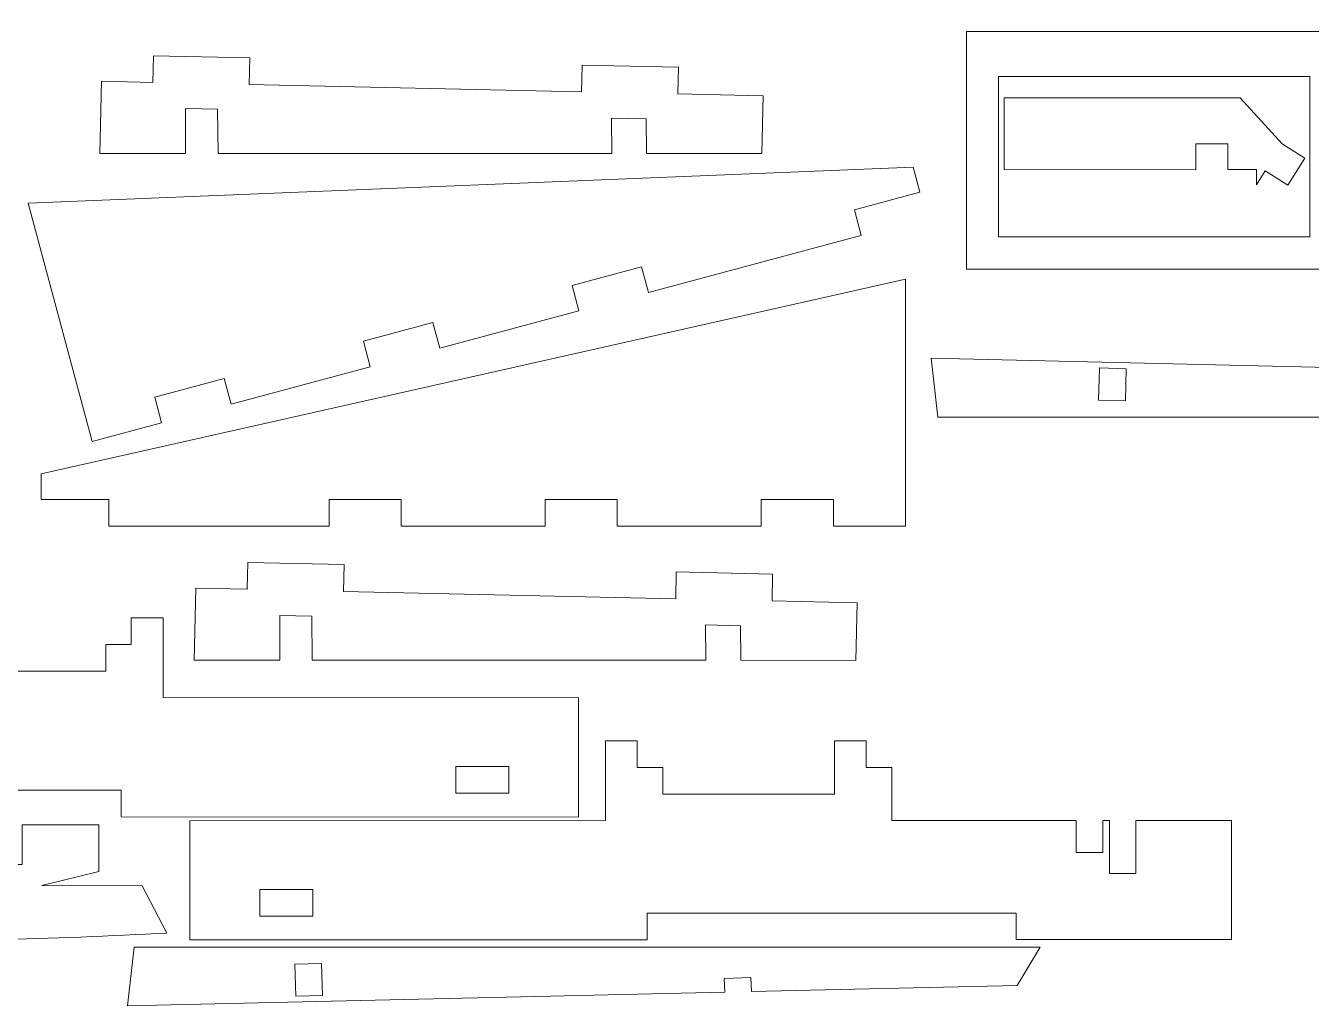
# Model space of a CAD drawing. Header units: centimetres. Extents: x -37.7 to 20.3, y -13.5 to 74.5.
# Drawn here: x 1.03 to 13.28, y 55.67 to 65.03 of the extents above; entities that cross this region are included whole.
import ezdxf

# ---------------------------------------------------------------- set-up
doc = ezdxf.new("R2010")
doc.units = ezdxf.units.CM
doc.header["$MEASUREMENT"] = 0
doc.layers.add('Camada 1', color=7, linetype='Continuous')

msp = doc.modelspace()

# ---------------------------------------------------------------- linework, layer by layer
at = {"layer": 'Camada 1', "color": 175, "lineweight": 20}
msp.add_open_spline([(-8.16006, 30.46292), (-8.43505, 30.46292), (-8.66006, 30.68792), (-8.66006, 30.96293), (-8.66006, 30.96293), (-8.66006, 30.96293), (-8.66006, 73.96294), (-8.66006, 73.96294), (-8.66006, 73.96294), (-8.66006, 74.23794), (-8.43505, 74.46294), (-8.16006, 74.46294), (-8.16006, 74.46294), (-8.16006, 74.46294), (19.83995, 74.46294), (19.83995, 74.46294), (19.83995, 74.46294), (20.11494, 74.46294), (20.33994, 74.23794), (20.33994, 73.96294), (20.33994, 73.96294), (20.33994, 73.96294), (20.33994, 30.96293), (20.33994, 30.96293), (20.33994, 30.96293), (20.33994, 30.68792), (20.11494, 30.46292), (19.83995, 30.46292)], degree=3, knots=[0, 0, 0, 0, 0.125, 0.125, 0.125, 0.125, 0.25, 0.25, 0.25, 0.25, 0.375, 0.375, 0.375, 0.375, 0.5, 0.5, 0.5, 0.5, 0.625, 0.625, 0.625, 0.625, 0.75, 0.75, 0.75, 0.75, 1, 1, 1, 1], dxfattribs=at)
at = {"layer": 'Camada 1', "lineweight": 9}
for points, knots in [([(18.36915, 62.05544), (17.97802, 62.03523), (17.67965, 62.04398), (17.29512, 62.16644), (17.29512, 62.16644), (17.00492, 62.25886), (16.8175, 62.37145), (16.56808, 62.53046), (16.56808, 62.53046), (16.41227, 62.45962), (16.49838, 62.50827), (16.40607, 62.40246), (16.40607, 62.40246), (16.23873, 62.22333), (15.91157, 62.25781), (15.78005, 62.48545), (15.78005, 62.48545), (15.78005, 62.48545), (15.74005, 62.58046), (15.74005, 62.58046), (15.74005, 62.58046), (15.74005, 62.58046), (14.40399, 62.58046), (14.40399, 62.58046), (14.40399, 62.58046), (14.34839, 62.44834), (14.27874, 62.34123), (14.12298, 62.29945), (14.12298, 62.29945), (13.91255, 62.24301), (13.68162, 62.3819), (13.63496, 62.58046), (13.63496, 62.58046), (13.6145, 62.68281), (13.65002, 62.63343), (13.58196, 62.71446), (13.58196, 62.71446), (13.58196, 62.71446), (9.99281, 62.71446), (9.99281, 62.71446), (9.99281, 62.71446), (9.99281, 62.71446), (9.99281, 64.97855), (9.99281, 64.97855), (9.99281, 64.97855), (9.99281, 64.97855), (17.73113, 64.97855), (17.73113, 64.97855), (17.73113, 64.97855), (17.73113, 64.97855), (17.73113, 64.67254), (17.73113, 64.67254), (17.73113, 64.67254), (17.73113, 64.67254), (16.8741, 64.67254), (16.8741, 64.67254), (16.8741, 64.67254), (16.8741, 64.67254), (16.8741, 63.7545), (16.8741, 63.7545), (16.8741, 63.7545), (16.8741, 63.7545), (19.3222, 63.7545), (19.3222, 63.7545), (19.3222, 63.7545), (19.3222, 63.7545), (19.3222, 64.67254), (19.3222, 64.67254), (19.3222, 64.67254), (19.3222, 64.67254), (18.46516, 64.67254), (18.46516, 64.67254), (18.46516, 64.67254), (18.46516, 64.67254), (18.46516, 64.97855), (18.46516, 64.97855), (18.46516, 64.97855), (18.46516, 64.97855), (20.14523, 64.97855), (20.14523, 64.97855), (20.14523, 64.97855), (20.14523, 64.97855), (20.14523, 63.91251), (20.14523, 63.91251), (20.14523, 63.91251), (20.14523, 63.91251), (19.53421, 63.91251), (19.53421, 63.91251), (19.53421, 63.91251), (19.53421, 63.91251), (19.53421, 63.6575), (19.53421, 63.6575), (19.53421, 63.6575), (19.53421, 63.6575), (20.14523, 63.6575), (20.14523, 63.6575), (20.14523, 63.6575), (20.14523, 63.6575), (20.14523, 62.71446), (20.14523, 62.71446), (20.14523, 62.71446), (20.14523, 62.71446), (19.6282, 62.71446), (19.6282, 62.71446), (19.6282, 62.71446), (19.6282, 62.71446), (19.6282, 62.53046), (19.6282, 62.53046), (19.6282, 62.53046), (19.14803, 62.22567), (18.93106, 62.14317), (18.36915, 62.05544)], [0, 0, 0, 0, 0.03448276, 0.03448276, 0.03448276, 0.03448276, 0.06896552, 0.06896552, 0.06896552, 0.06896552, 0.10344828, 0.10344828, 0.10344828, 0.10344828, 0.13793103, 0.13793103, 0.13793103, 0.13793103, 0.17241379, 0.17241379, 0.17241379, 0.17241379, 0.20689655, 0.20689655, 0.20689655, 0.20689655, 0.24137931, 0.24137931, 0.24137931, 0.24137931, 0.27586207, 0.27586207, 0.27586207, 0.27586207, 0.31034483, 0.31034483, 0.31034483, 0.31034483, 0.34482759, 0.34482759, 0.34482759, 0.34482759, 0.37931034, 0.37931034, 0.37931034, 0.37931034, 0.4137931, 0.4137931, 0.4137931, 0.4137931, 0.44827586, 0.44827586, 0.44827586, 0.44827586, 0.48275862, 0.48275862, 0.48275862, 0.48275862, 0.51724138, 0.51724138, 0.51724138, 0.51724138, 0.55172414, 0.55172414, 0.55172414, 0.55172414, 0.5862069, 0.5862069, 0.5862069, 0.5862069, 0.62068966, 0.62068966, 0.62068966, 0.62068966, 0.65517241, 0.65517241, 0.65517241, 0.65517241, 0.68965517, 0.68965517, 0.68965517, 0.68965517, 0.72413793, 0.72413793, 0.72413793, 0.72413793, 0.75862069, 0.75862069, 0.75862069, 0.75862069, 0.79310345, 0.79310345, 0.79310345, 0.79310345, 0.82758621, 0.82758621, 0.82758621, 0.82758621, 0.86206897, 0.86206897, 0.86206897, 0.86206897, 0.89655172, 0.89655172, 0.89655172, 0.89655172, 0.93103448, 0.93103448, 0.93103448, 0.93103448, 1, 1, 1, 1]), ([(3.15959, 64.47301), (3.15959, 64.47301), (3.16517, 64.72794), (3.16517, 64.72794), (3.16517, 64.72794), (3.16517, 64.72794), (2.2473, 64.74811), (2.2473, 64.74811), (2.2473, 64.74811), (2.2473, 64.74811), (2.24172, 64.49318), (2.24172, 64.49318), (2.24172, 64.49318), (2.24172, 64.49318), (1.75228, 64.50393), (1.75228, 64.50393), (1.75228, 64.50393), (1.75228, 64.50393), (1.73693, 63.81645), (1.73693, 63.81645), (1.73693, 63.81645), (1.73693, 63.81645), (2.55232, 63.81641), (2.55232, 63.81641), (2.55232, 63.81641), (2.55232, 63.81641), (2.55198, 64.24388), (2.55198, 64.24388), (2.55198, 64.24388), (2.55198, 64.24388), (2.85802, 64.2381), (2.85802, 64.2381), (2.85802, 64.2381), (2.85802, 64.2381), (2.8625, 63.8164), (2.8625, 63.8164), (2.8625, 63.8164), (2.8625, 63.8164), (6.61309, 63.81641), (6.61309, 63.81641), (6.61309, 63.81641), (6.61309, 63.81641), (6.60988, 64.15357), (6.60988, 64.15357), (6.60988, 64.15357), (6.60988, 64.15357), (6.94179, 64.14519), (6.94179, 64.14519), (6.94179, 64.14519), (6.94179, 64.14519), (6.94493, 63.81641), (6.94493, 63.81641), (6.94493, 63.81641), (6.94493, 63.81641), (8.04247, 63.81605), (8.04247, 63.81605), (8.04247, 63.81605), (8.04247, 63.81605), (8.05447, 64.36571), (8.05447, 64.36571), (8.05447, 64.36571), (8.05447, 64.36571), (7.24295, 64.38354), (7.24295, 64.38354), (7.24295, 64.38354), (7.24295, 64.38354), (7.24852, 64.63846), (7.24852, 64.63846), (7.24852, 64.63846), (7.24852, 64.63846), (6.33075, 64.65864), (6.33075, 64.65864), (6.33075, 64.65864), (6.33075, 64.65864), (6.32517, 64.40371), (6.32517, 64.40371), (6.32517, 64.40371), (6.32517, 64.40371), (3.15959, 64.47301), (3.15959, 64.47301)], [0, 0, 0, 0, 0.04761905, 0.04761905, 0.04761905, 0.04761905, 0.0952381, 0.0952381, 0.0952381, 0.0952381, 0.14285714, 0.14285714, 0.14285714, 0.14285714, 0.19047619, 0.19047619, 0.19047619, 0.19047619, 0.23809524, 0.23809524, 0.23809524, 0.23809524, 0.28571429, 0.28571429, 0.28571429, 0.28571429, 0.33333333, 0.33333333, 0.33333333, 0.33333333, 0.38095238, 0.38095238, 0.38095238, 0.38095238, 0.42857143, 0.42857143, 0.42857143, 0.42857143, 0.47619048, 0.47619048, 0.47619048, 0.47619048, 0.52380952, 0.52380952, 0.52380952, 0.52380952, 0.57142857, 0.57142857, 0.57142857, 0.57142857, 0.61904762, 0.61904762, 0.61904762, 0.61904762, 0.66666667, 0.66666667, 0.66666667, 0.66666667, 0.71428571, 0.71428571, 0.71428571, 0.71428571, 0.76190476, 0.76190476, 0.76190476, 0.76190476, 0.80952381, 0.80952381, 0.80952381, 0.80952381, 0.85714286, 0.85714286, 0.85714286, 0.85714286, 0.9047619, 0.9047619, 0.9047619, 0.9047619, 1, 1, 1, 1]), ([(10.29882, 64.55053), (10.29882, 64.55053), (10.29882, 63.02048), (10.29882, 63.02048), (10.29882, 63.02048), (10.29882, 63.02048), (13.26494, 63.02048), (13.26494, 63.02048), (13.26494, 63.02048), (13.26494, 63.02048), (13.26494, 64.55053), (13.26494, 64.55053), (13.26494, 64.55053), (13.26494, 64.55053), (10.29882, 64.55053), (10.29882, 64.55053)], [0, 0, 0, 0, 0.2, 0.2, 0.2, 0.2, 0.4, 0.4, 0.4, 0.4, 0.6, 0.6, 0.6, 0.6, 1, 1, 1, 1]), ([(10.35103, 63.66251), (10.35103, 63.66251), (10.35102, 64.34506), (10.35102, 64.34506), (10.35102, 64.34506), (10.35102, 64.34506), (12.59909, 64.34508), (12.59909, 64.34508), (12.59909, 64.34508), (12.59909, 64.34508), (13.00091, 63.90842), (13.00091, 63.90842), (13.00091, 63.90842), (13.00091, 63.90842), (13.21652, 63.77229), (13.21652, 63.77229), (13.21652, 63.77229), (13.21652, 63.77229), (13.05315, 63.51357), (13.05315, 63.51357), (13.05315, 63.51357), (13.05315, 63.51357), (12.83755, 63.64971), (12.83755, 63.64971), (12.83755, 63.64971), (12.83755, 63.64971), (12.75505, 63.519), (12.75505, 63.519), (12.75505, 63.519), (12.75505, 63.519), (12.7551, 63.66255), (12.7551, 63.66255), (12.7551, 63.66255), (12.7551, 63.66255), (12.48348, 63.66222), (12.48348, 63.66222), (12.48348, 63.66222), (12.48348, 63.66222), (12.48245, 63.90666), (12.48245, 63.90666), (12.48245, 63.90666), (12.48245, 63.90666), (12.1777, 63.90666), (12.1777, 63.90666), (12.1777, 63.90666), (12.1777, 63.90666), (12.1777, 63.66188), (12.1777, 63.66188), (12.1777, 63.66188), (12.1777, 63.66188), (10.35103, 63.66251), (10.35103, 63.66251)], [0, 0, 0, 0, 0.07142857, 0.07142857, 0.07142857, 0.07142857, 0.14285714, 0.14285714, 0.14285714, 0.14285714, 0.21428571, 0.21428571, 0.21428571, 0.21428571, 0.28571429, 0.28571429, 0.28571429, 0.28571429, 0.35714286, 0.35714286, 0.35714286, 0.35714286, 0.42857143, 0.42857143, 0.42857143, 0.42857143, 0.5, 0.5, 0.5, 0.5, 0.57142857, 0.57142857, 0.57142857, 0.57142857, 0.64285714, 0.64285714, 0.64285714, 0.64285714, 0.71428571, 0.71428571, 0.71428571, 0.71428571, 0.78571429, 0.78571429, 0.78571429, 0.78571429, 0.85714286, 0.85714286, 0.85714286, 0.85714286, 1, 1, 1, 1]), ([(15.59692, 61.59366), (15.59692, 61.59366), (15.34194, 61.60354), (15.34194, 61.60354), (15.34194, 61.60354), (15.34194, 61.60354), (15.34655, 61.73249), (15.34655, 61.73249), (15.34655, 61.73249), (15.34655, 61.73249), (9.65737, 61.86477), (9.65737, 61.86477), (9.65737, 61.86477), (9.65737, 61.86477), (9.71933, 61.30406), (9.71933, 61.30406), (9.71933, 61.30406), (9.71933, 61.30406), (18.35105, 61.30411), (18.35105, 61.30411), (18.35105, 61.30411), (18.35105, 61.30411), (18.13443, 61.66831), (18.13443, 61.66831), (18.13443, 61.66831), (18.13443, 61.66831), (15.60166, 61.72674), (15.60166, 61.72674), (15.60166, 61.72674), (15.60166, 61.72674), (15.59692, 61.59366), (15.59692, 61.59366)], [0, 0, 0, 0, 0.11111111, 0.11111111, 0.11111111, 0.11111111, 0.22222222, 0.22222222, 0.22222222, 0.22222222, 0.33333333, 0.33333333, 0.33333333, 0.33333333, 0.44444444, 0.44444444, 0.44444444, 0.44444444, 0.55555556, 0.55555556, 0.55555556, 0.55555556, 0.66666667, 0.66666667, 0.66666667, 0.66666667, 0.77777778, 0.77777778, 0.77777778, 0.77777778, 1, 1, 1, 1]), ([(11.51433, 61.76533), (11.51433, 61.76533), (11.50632, 61.45958), (11.50632, 61.45958), (11.50632, 61.45958), (11.50632, 61.45958), (11.25199, 61.46652), (11.25199, 61.46652), (11.25199, 61.46652), (11.25199, 61.46652), (11.25999, 61.77227), (11.25999, 61.77227), (11.25999, 61.77227), (11.25999, 61.77227), (11.51433, 61.76533), (11.51433, 61.76533)], [0, 0, 0, 0, 0.2, 0.2, 0.2, 0.2, 0.4, 0.4, 0.4, 0.4, 0.6, 0.6, 0.6, 0.6, 1, 1, 1, 1]), ([(4.05692, 59.64288), (4.05692, 59.64288), (4.0625, 59.89781), (4.0625, 59.89781), (4.0625, 59.89781), (4.0625, 59.89781), (3.14463, 59.91798), (3.14463, 59.91798), (3.14463, 59.91798), (3.14463, 59.91798), (3.13905, 59.66305), (3.13905, 59.66305), (3.13905, 59.66305), (3.13905, 59.66305), (2.64961, 59.6738), (2.64961, 59.6738), (2.64961, 59.6738), (2.64961, 59.6738), (2.63426, 58.98632), (2.63426, 58.98632), (2.63426, 58.98632), (2.63426, 58.98632), (3.44965, 58.98628), (3.44965, 58.98628), (3.44965, 58.98628), (3.44965, 58.98628), (3.44931, 59.41375), (3.44931, 59.41375), (3.44931, 59.41375), (3.44931, 59.41375), (3.75535, 59.40797), (3.75535, 59.40797), (3.75535, 59.40797), (3.75535, 59.40797), (3.75983, 58.98627), (3.75983, 58.98627), (3.75983, 58.98627), (3.75983, 58.98627), (7.51042, 58.98628), (7.51042, 58.98628), (7.51042, 58.98628), (7.51042, 58.98628), (7.50721, 59.32344), (7.50721, 59.32344), (7.50721, 59.32344), (7.50721, 59.32344), (7.83912, 59.31506), (7.83912, 59.31506), (7.83912, 59.31506), (7.83912, 59.31506), (7.84226, 58.98628), (7.84226, 58.98628), (7.84226, 58.98628), (7.84226, 58.98628), (8.9398, 58.98592), (8.9398, 58.98592), (8.9398, 58.98592), (8.9398, 58.98592), (8.9518, 59.53558), (8.9518, 59.53558), (8.9518, 59.53558), (8.9518, 59.53558), (8.14028, 59.55341), (8.14028, 59.55341), (8.14028, 59.55341), (8.14028, 59.55341), (8.14585, 59.80833), (8.14585, 59.80833), (8.14585, 59.80833), (8.14585, 59.80833), (7.22808, 59.82851), (7.22808, 59.82851), (7.22808, 59.82851), (7.22808, 59.82851), (7.2225, 59.57358), (7.2225, 59.57358), (7.2225, 59.57358), (7.2225, 59.57358), (4.05692, 59.64288), (4.05692, 59.64288)], [0, 0, 0, 0, 0.04761905, 0.04761905, 0.04761905, 0.04761905, 0.0952381, 0.0952381, 0.0952381, 0.0952381, 0.14285714, 0.14285714, 0.14285714, 0.14285714, 0.19047619, 0.19047619, 0.19047619, 0.19047619, 0.23809524, 0.23809524, 0.23809524, 0.23809524, 0.28571429, 0.28571429, 0.28571429, 0.28571429, 0.33333333, 0.33333333, 0.33333333, 0.33333333, 0.38095238, 0.38095238, 0.38095238, 0.38095238, 0.42857143, 0.42857143, 0.42857143, 0.42857143, 0.47619048, 0.47619048, 0.47619048, 0.47619048, 0.52380952, 0.52380952, 0.52380952, 0.52380952, 0.57142857, 0.57142857, 0.57142857, 0.57142857, 0.61904762, 0.61904762, 0.61904762, 0.61904762, 0.66666667, 0.66666667, 0.66666667, 0.66666667, 0.71428571, 0.71428571, 0.71428571, 0.71428571, 0.76190476, 0.76190476, 0.76190476, 0.76190476, 0.80952381, 0.80952381, 0.80952381, 0.80952381, 0.85714286, 0.85714286, 0.85714286, 0.85714286, 0.9047619, 0.9047619, 0.9047619, 0.9047619, 1, 1, 1, 1]), ([(1.94008, 57.49499), (1.94008, 57.49499), (6.29661, 57.49272), (6.29661, 57.49272), (6.29661, 57.49272), (6.29661, 57.49272), (6.29661, 58.62957), (6.29661, 58.62957), (6.29661, 58.62957), (6.29661, 58.62957), (2.33911, 58.63063), (2.33911, 58.63063), (2.33911, 58.63063), (2.33911, 58.63063), (2.33919, 59.39041), (2.33919, 59.39041), (2.33919, 59.39041), (2.33919, 59.39041), (2.03555, 59.39043), (2.03555, 59.39043), (2.03555, 59.39043), (2.03555, 59.39043), (2.03552, 59.13565), (2.03552, 59.13565), (2.03552, 59.13565), (2.03552, 59.13565), (1.79261, 59.13568), (1.79261, 59.13568), (1.79261, 59.13568), (1.79261, 59.13568), (1.79259, 58.88235), (1.79259, 58.88235), (1.79259, 58.88235), (1.79259, 58.88235), (0.15648, 58.88252), (0.15648, 58.88252), (0.15648, 58.88252), (0.15648, 58.88252), (0.15654, 59.39047), (0.15654, 59.39047), (0.15654, 59.39047), (0.15654, 59.39047), (-0.14711, 59.39049), (-0.14711, 59.39049), (-0.14711, 59.39049), (-0.14711, 59.39049), (-0.14714, 59.13565), (-0.14714, 59.13565), (-0.14714, 59.13565), (-0.14714, 59.13565), (-0.39005, 59.13568), (-0.39005, 59.13568), (-0.39005, 59.13568), (-0.39005, 59.13568), (-0.39009, 58.63092), (-0.39009, 58.63092), (-0.39009, 58.63092), (-0.39009, 58.63092), (-1.82377, 58.63107), (-1.82377, 58.63107), (-1.82377, 58.63107), (-1.82377, 58.63107), (-1.82372, 59.13743), (-1.82372, 59.13743), (-1.82372, 59.13743), (-1.82372, 59.13743), (-2.12737, 59.13747), (-2.12737, 59.13747), (-2.12737, 59.13747), (-2.12737, 59.13747), (-2.12738, 58.88339), (-2.12738, 58.88339), (-2.12738, 58.88339), (-2.12738, 58.88339), (-2.3703, 58.88341), (-2.3703, 58.88341), (-2.3703, 58.88341), (-2.3703, 58.88341), (-2.37032, 58.63112), (-2.37032, 58.63112), (-2.37032, 58.63112), (-2.37032, 58.63112), (-2.46248, 58.63142), (-2.46248, 58.63142), (-2.46248, 58.63142), (-2.46248, 58.63142), (-2.46248, 58.12536), (-2.46248, 58.12536), (-2.46248, 58.12536), (-2.46248, 58.12536), (-2.71551, 58.12536), (-2.71551, 58.12536), (-2.71551, 58.12536), (-2.71551, 58.12536), (-2.71551, 58.63116), (-2.71551, 58.63116), (-2.71551, 58.63116), (-2.71551, 58.63116), (-3.62643, 58.63125), (-3.62643, 58.63125), (-3.62643, 58.63125), (-3.62643, 58.63125), (-3.62643, 57.49604), (-3.62643, 57.49604), (-3.62643, 57.49604), (-3.62643, 57.49604), (-1.576, 57.49604), (-1.576, 57.49604), (-1.576, 57.49604), (-1.576, 57.49604), (-1.576, 57.74907), (-1.576, 57.74907), (-1.576, 57.74907), (-1.576, 57.74907), (1.94008, 57.74907), (1.94008, 57.74907), (1.94008, 57.74907), (1.94008, 57.74907), (1.94008, 57.49499), (1.94008, 57.49499)], [0, 0, 0, 0, 0.03225806, 0.03225806, 0.03225806, 0.03225806, 0.06451613, 0.06451613, 0.06451613, 0.06451613, 0.09677419, 0.09677419, 0.09677419, 0.09677419, 0.12903226, 0.12903226, 0.12903226, 0.12903226, 0.16129032, 0.16129032, 0.16129032, 0.16129032, 0.19354839, 0.19354839, 0.19354839, 0.19354839, 0.22580645, 0.22580645, 0.22580645, 0.22580645, 0.25806452, 0.25806452, 0.25806452, 0.25806452, 0.29032258, 0.29032258, 0.29032258, 0.29032258, 0.32258065, 0.32258065, 0.32258065, 0.32258065, 0.35483871, 0.35483871, 0.35483871, 0.35483871, 0.38709677, 0.38709677, 0.38709677, 0.38709677, 0.41935484, 0.41935484, 0.41935484, 0.41935484, 0.4516129, 0.4516129, 0.4516129, 0.4516129, 0.48387097, 0.48387097, 0.48387097, 0.48387097, 0.51612903, 0.51612903, 0.51612903, 0.51612903, 0.5483871, 0.5483871, 0.5483871, 0.5483871, 0.58064516, 0.58064516, 0.58064516, 0.58064516, 0.61290323, 0.61290323, 0.61290323, 0.61290323, 0.64516129, 0.64516129, 0.64516129, 0.64516129, 0.67741935, 0.67741935, 0.67741935, 0.67741935, 0.70967742, 0.70967742, 0.70967742, 0.70967742, 0.74193548, 0.74193548, 0.74193548, 0.74193548, 0.77419355, 0.77419355, 0.77419355, 0.77419355, 0.80645161, 0.80645161, 0.80645161, 0.80645161, 0.83870968, 0.83870968, 0.83870968, 0.83870968, 0.87096774, 0.87096774, 0.87096774, 0.87096774, 0.90322581, 0.90322581, 0.90322581, 0.90322581, 0.93548387, 0.93548387, 0.93548387, 0.93548387, 1, 1, 1, 1]), ([(12.51783, 56.32452), (12.51783, 56.32452), (10.4674, 56.32452), (10.4674, 56.32452), (10.4674, 56.32452), (10.4674, 56.32452), (10.4674, 56.57756), (10.4674, 56.57756), (10.4674, 56.57756), (10.4674, 56.57756), (6.95132, 56.57754), (6.95132, 56.57754), (6.95132, 56.57754), (6.95132, 56.57754), (6.95132, 56.32346), (6.95132, 56.32346), (6.95132, 56.32346), (6.95132, 56.32346), (2.59479, 56.32127), (2.59479, 56.32127), (2.59479, 56.32127), (2.59479, 56.32127), (2.59479, 57.45812), (2.59479, 57.45812), (2.59479, 57.45812), (2.59479, 57.45812), (6.55229, 57.45912), (6.55229, 57.45912), (6.55229, 57.45912), (6.55229, 57.45912), (6.55221, 58.21889), (6.55221, 58.21889), (6.55221, 58.21889), (6.55221, 58.21889), (6.85585, 58.21892), (6.85585, 58.21892), (6.85585, 58.21892), (6.85585, 58.21892), (6.85588, 57.96414), (6.85588, 57.96414), (6.85588, 57.96414), (6.85588, 57.96414), (7.09879, 57.96416), (7.09879, 57.96416), (7.09879, 57.96416), (7.09879, 57.96416), (7.09881, 57.71084), (7.09881, 57.71084), (7.09881, 57.71084), (7.09881, 57.71084), (8.73492, 57.711), (8.73492, 57.711), (8.73492, 57.711), (8.73492, 57.711), (8.73486, 58.21895), (8.73486, 58.21895), (8.73486, 58.21895), (8.73486, 58.21895), (9.03851, 58.21899), (9.03851, 58.21899), (9.03851, 58.21899), (9.03851, 58.21899), (9.03854, 57.96414), (9.03854, 57.96414), (9.03854, 57.96414), (9.03854, 57.96414), (9.28145, 57.96416), (9.28145, 57.96416), (9.28145, 57.96416), (9.28145, 57.96416), (9.28149, 57.45941), (9.28149, 57.45941), (9.28149, 57.45941), (9.28149, 57.45941), (11.03919, 57.45984), (11.03919, 57.45984), (11.03919, 57.45984), (11.03919, 57.45984), (11.03919, 57.15401), (11.03919, 57.15401), (11.03919, 57.15401), (11.03919, 57.15401), (11.29222, 57.15401), (11.29222, 57.15401), (11.29222, 57.15401), (11.29222, 57.15401), (11.29222, 57.4599), (11.29222, 57.4599), (11.29222, 57.4599), (11.29222, 57.4599), (11.35388, 57.45991), (11.35388, 57.45991), (11.35388, 57.45991), (11.35388, 57.45991), (11.35388, 56.95384), (11.35388, 56.95384), (11.35388, 56.95384), (11.35388, 56.95384), (11.60691, 56.95384), (11.60691, 56.95384), (11.60691, 56.95384), (11.60691, 56.95384), (11.60691, 57.45965), (11.60691, 57.45965), (11.60691, 57.45965), (11.60691, 57.45965), (12.51783, 57.45973), (12.51783, 57.45973), (12.51783, 57.45973), (12.51783, 57.45973), (12.51783, 56.32452), (12.51783, 56.32452)], [0, 0, 0, 0, 0.03448276, 0.03448276, 0.03448276, 0.03448276, 0.06896552, 0.06896552, 0.06896552, 0.06896552, 0.10344828, 0.10344828, 0.10344828, 0.10344828, 0.13793103, 0.13793103, 0.13793103, 0.13793103, 0.17241379, 0.17241379, 0.17241379, 0.17241379, 0.20689655, 0.20689655, 0.20689655, 0.20689655, 0.24137931, 0.24137931, 0.24137931, 0.24137931, 0.27586207, 0.27586207, 0.27586207, 0.27586207, 0.31034483, 0.31034483, 0.31034483, 0.31034483, 0.34482759, 0.34482759, 0.34482759, 0.34482759, 0.37931034, 0.37931034, 0.37931034, 0.37931034, 0.4137931, 0.4137931, 0.4137931, 0.4137931, 0.44827586, 0.44827586, 0.44827586, 0.44827586, 0.48275862, 0.48275862, 0.48275862, 0.48275862, 0.51724138, 0.51724138, 0.51724138, 0.51724138, 0.55172414, 0.55172414, 0.55172414, 0.55172414, 0.5862069, 0.5862069, 0.5862069, 0.5862069, 0.62068966, 0.62068966, 0.62068966, 0.62068966, 0.65517241, 0.65517241, 0.65517241, 0.65517241, 0.68965517, 0.68965517, 0.68965517, 0.68965517, 0.72413793, 0.72413793, 0.72413793, 0.72413793, 0.75862069, 0.75862069, 0.75862069, 0.75862069, 0.79310345, 0.79310345, 0.79310345, 0.79310345, 0.82758621, 0.82758621, 0.82758621, 0.82758621, 0.86206897, 0.86206897, 0.86206897, 0.86206897, 0.89655172, 0.89655172, 0.89655172, 0.89655172, 0.93103448, 0.93103448, 0.93103448, 0.93103448, 1, 1, 1, 1]), ([(5.12606, 57.72049), (5.12606, 57.72049), (5.63213, 57.72049), (5.63213, 57.72049), (5.63213, 57.72049), (5.63213, 57.72049), (5.63213, 57.97351), (5.63213, 57.97351), (5.63213, 57.97351), (5.63213, 57.97351), (5.12606, 57.97351), (5.12606, 57.97351), (5.12606, 57.97351), (5.12606, 57.97351), (5.12606, 57.72049), (5.12606, 57.72049)], [0, 0, 0, 0, 0.2, 0.2, 0.2, 0.2, 0.4, 0.4, 0.4, 0.4, 0.6, 0.6, 0.6, 0.6, 1, 1, 1, 1]), ([(0.73765, 48.74784), (0.73765, 48.74784), (0.73848, 49.43436), (0.73848, 49.43436), (0.73848, 49.43436), (0.73848, 49.43436), (0.99307, 49.43442), (0.99307, 49.43442), (0.99307, 49.43442), (0.99307, 49.43442), (0.99307, 50.11978), (0.99307, 50.11978), (0.99307, 50.11978), (0.99307, 50.11978), (0.73765, 50.11978), (0.73765, 50.11978), (0.73765, 50.11978), (0.73765, 50.11978), (0.73765, 51.4905), (0.73765, 51.4905), (0.73765, 51.4905), (0.73765, 51.4905), (0.99307, 51.4905), (0.99307, 51.4905), (0.99307, 51.4905), (0.99307, 51.4905), (0.99307, 52.17586), (0.99307, 52.17586), (0.99307, 52.17586), (0.99307, 52.17586), (0.73765, 52.17586), (0.73765, 52.17586), (0.73765, 52.17586), (0.73765, 52.17586), (0.73765, 53.54658), (0.73765, 53.54658), (0.73765, 53.54658), (0.73765, 53.54658), (0.99307, 53.54658), (0.99307, 53.54658), (0.99307, 53.54658), (0.99307, 53.54658), (0.99307, 54.23196), (0.99307, 54.23196), (0.99307, 54.23196), (0.99307, 54.23196), (0.73765, 54.23196), (0.73765, 54.23196), (0.73765, 54.23196), (0.73765, 54.23196), (0.73765, 56.32821), (0.73765, 56.32821), (0.73765, 56.32821), (1.26462, 56.32821), (1.84254, 56.36385), (2.37465, 56.38623), (2.37465, 56.38623), (2.37465, 56.38623), (2.1389, 56.83755), (2.1389, 56.83755), (2.1389, 56.83755), (2.1389, 56.83755), (1.184, 56.84108), (1.184, 56.84108), (1.184, 56.84108), (1.184, 56.84108), (1.72789, 56.9734), (1.72789, 56.9734), (1.72789, 56.9734), (1.72789, 56.9734), (1.72789, 57.41727), (1.72789, 57.41727), (1.72789, 57.41727), (1.72789, 57.41727), (0.99525, 57.41705), (0.99525, 57.41705), (0.99525, 57.41705), (0.99525, 57.41705), (0.99525, 57.03966), (0.99525, 57.03966), (0.99525, 57.03966), (0.99525, 57.03966), (0.68756, 57.03966), (0.68756, 57.03966), (0.68756, 57.03966), (0.68756, 57.03966), (0.68749, 57.40274), (0.68749, 57.40274), (0.68749, 57.40274), (0.68749, 57.40274), (-3.02447, 57.41646), (-3.02447, 57.41646), (-3.02447, 57.41646), (-3.02447, 57.41646), (-3.02572, 57.07756), (-3.02572, 57.07756), (-3.02572, 57.07756), (-3.02572, 57.07756), (-3.28031, 57.07851), (-3.28031, 57.07851), (-3.28031, 57.07851), (-3.28031, 57.07851), (-3.27907, 57.4174), (-3.27907, 57.4174), (-3.27907, 57.4174), (-3.27907, 57.4174), (-3.49112, 57.41819), (-3.49112, 57.41819), (-3.49112, 57.41819), (-3.49429, 57.19937), (-3.54322, 55.38247), (-3.50518, 55.32823), (-3.50518, 55.32823), (-3.2869, 55.01697), (-1.51361, 54.9846), (-1.19194, 53.78372), (-1.19194, 53.78372), (-1.04813, 53.24685), (-0.97152, 50.79077), (-1.23402, 50.11539), (-1.23402, 50.11539), (-1.63285, 49.08926), (-2.56659, 49.23793), (-2.84616, 48.88809), (-2.84616, 48.88809), (-3.00328, 48.69148), (-3.04156, 48.48364), (-3.03577, 48.24905), (-3.03577, 48.24905), (-3.03577, 48.24905), (0.32763, 48.24905), (0.32763, 48.24905), (0.32763, 48.24905), (0.32763, 48.24905), (0.68673, 48.74791), (0.68673, 48.74791), (0.68673, 48.74791), (0.68673, 48.74791), (0.73765, 48.74784), (0.73765, 48.74784)], [0, 0, 0, 0, 0.02777778, 0.02777778, 0.02777778, 0.02777778, 0.05555556, 0.05555556, 0.05555556, 0.05555556, 0.08333333, 0.08333333, 0.08333333, 0.08333333, 0.11111111, 0.11111111, 0.11111111, 0.11111111, 0.13888889, 0.13888889, 0.13888889, 0.13888889, 0.16666667, 0.16666667, 0.16666667, 0.16666667, 0.19444444, 0.19444444, 0.19444444, 0.19444444, 0.22222222, 0.22222222, 0.22222222, 0.22222222, 0.25, 0.25, 0.25, 0.25, 0.27777778, 0.27777778, 0.27777778, 0.27777778, 0.30555556, 0.30555556, 0.30555556, 0.30555556, 0.33333333, 0.33333333, 0.33333333, 0.33333333, 0.36111111, 0.36111111, 0.36111111, 0.36111111, 0.38888889, 0.38888889, 0.38888889, 0.38888889, 0.41666667, 0.41666667, 0.41666667, 0.41666667, 0.44444444, 0.44444444, 0.44444444, 0.44444444, 0.47222222, 0.47222222, 0.47222222, 0.47222222, 0.5, 0.5, 0.5, 0.5, 0.52777778, 0.52777778, 0.52777778, 0.52777778, 0.55555556, 0.55555556, 0.55555556, 0.55555556, 0.58333333, 0.58333333, 0.58333333, 0.58333333, 0.61111111, 0.61111111, 0.61111111, 0.61111111, 0.63888889, 0.63888889, 0.63888889, 0.63888889, 0.66666667, 0.66666667, 0.66666667, 0.66666667, 0.69444444, 0.69444444, 0.69444444, 0.69444444, 0.72222222, 0.72222222, 0.72222222, 0.72222222, 0.75, 0.75, 0.75, 0.75, 0.77777778, 0.77777778, 0.77777778, 0.77777778, 0.80555556, 0.80555556, 0.80555556, 0.80555556, 0.83333333, 0.83333333, 0.83333333, 0.83333333, 0.86111111, 0.86111111, 0.86111111, 0.86111111, 0.88888889, 0.88888889, 0.88888889, 0.88888889, 0.91666667, 0.91666667, 0.91666667, 0.91666667, 0.94444444, 0.94444444, 0.94444444, 0.94444444, 1, 1, 1, 1]), ([(3.25927, 56.80203), (3.25927, 56.80203), (3.76534, 56.80203), (3.76534, 56.80203), (3.76534, 56.80203), (3.76534, 56.80203), (3.76534, 56.549), (3.76534, 56.549), (3.76534, 56.549), (3.76534, 56.549), (3.25927, 56.549), (3.25927, 56.549), (3.25927, 56.549), (3.25927, 56.549), (3.25927, 56.80203), (3.25927, 56.80203)], [0, 0, 0, 0, 0.2, 0.2, 0.2, 0.2, 0.4, 0.4, 0.4, 0.4, 0.6, 0.6, 0.6, 0.6, 1, 1, 1, 1]), ([(7.93943, 55.96342), (7.93943, 55.96342), (7.68445, 55.95355), (7.68445, 55.95355), (7.68445, 55.95355), (7.68445, 55.95355), (7.68906, 55.82459), (7.68906, 55.82459), (7.68906, 55.82459), (7.68906, 55.82459), (1.99988, 55.69232), (1.99988, 55.69232), (1.99988, 55.69232), (1.99988, 55.69232), (2.06184, 56.25303), (2.06184, 56.25303), (2.06184, 56.25303), (2.06184, 56.25303), (10.69356, 56.25298), (10.69356, 56.25298), (10.69356, 56.25298), (10.69356, 56.25298), (10.47694, 55.88878), (10.47694, 55.88878), (10.47694, 55.88878), (10.47694, 55.88878), (7.94417, 55.83034), (7.94417, 55.83034), (7.94417, 55.83034), (7.94417, 55.83034), (7.93943, 55.96342), (7.93943, 55.96342)], [0, 0, 0, 0, 0.11111111, 0.11111111, 0.11111111, 0.11111111, 0.22222222, 0.22222222, 0.22222222, 0.22222222, 0.33333333, 0.33333333, 0.33333333, 0.33333333, 0.44444444, 0.44444444, 0.44444444, 0.44444444, 0.55555556, 0.55555556, 0.55555556, 0.55555556, 0.66666667, 0.66666667, 0.66666667, 0.66666667, 0.77777778, 0.77777778, 0.77777778, 0.77777778, 1, 1, 1, 1]), ([(3.85684, 55.79176), (3.85684, 55.79176), (3.84883, 56.09751), (3.84883, 56.09751), (3.84883, 56.09751), (3.84883, 56.09751), (3.5945, 56.09057), (3.5945, 56.09057), (3.5945, 56.09057), (3.5945, 56.09057), (3.6025, 55.78482), (3.6025, 55.78482), (3.6025, 55.78482), (3.6025, 55.78482), (3.85684, 55.79176), (3.85684, 55.79176)], [0, 0, 0, 0, 0.2, 0.2, 0.2, 0.2, 0.4, 0.4, 0.4, 0.4, 0.6, 0.6, 0.6, 0.6, 1, 1, 1, 1])]:
    msp.add_open_spline(points, degree=3, knots=knots, dxfattribs=at)
at = {"layer": 'Camada 1', "color": 250, "lineweight": 9}
for points in [[(8.95176, 63.02548), (8.95176, 63.02548), (6.96346, 62.49272), (6.96346, 62.49272), (6.96346, 62.49272), (6.96346, 62.49272), (6.89798, 62.73713), (6.89798, 62.73713), (6.89798, 62.73713), (6.89798, 62.73713), (6.23522, 62.55954), (6.23522, 62.55954), (6.23522, 62.55954), (6.23522, 62.55954), (6.30071, 62.31514), (6.30071, 62.31514), (6.30071, 62.31514), (6.30071, 62.31514), (4.97518, 61.95996), (4.97518, 61.95996), (4.97518, 61.95996), (4.97518, 61.95996), (4.90969, 62.20437), (4.90969, 62.20437), (4.90969, 62.20437), (4.90969, 62.20437), (4.24693, 62.02678), (4.24693, 62.02678), (4.24693, 62.02678), (4.24693, 62.02678), (4.31241, 61.78238), (4.31241, 61.78238), (4.31241, 61.78238), (4.31241, 61.78238), (2.98689, 61.4272), (2.98689, 61.4272), (2.98689, 61.4272), (2.98689, 61.4272), (2.9214, 61.67161), (2.9214, 61.67161), (2.9214, 61.67161), (2.9214, 61.67161), (2.25864, 61.49402), (2.25864, 61.49402), (2.25864, 61.49402), (2.25864, 61.49402), (2.32413, 61.24962), (2.32413, 61.24962), (2.32413, 61.24962), (2.32413, 61.24962), (1.66136, 61.07203), (1.66136, 61.07203), (1.66136, 61.07203), (1.66136, 61.07203), (1.05272, 63.34353), (1.05272, 63.34353), (1.05272, 63.34353), (1.05272, 63.34353), (9.48539, 63.68498), (9.48539, 63.68498), (9.48539, 63.68498), (9.48539, 63.68498), (9.54903, 63.44748), (9.54903, 63.44748), (9.54903, 63.44748), (9.54903, 63.44748), (8.92485, 63.28006), (8.92485, 63.28006), (8.92485, 63.28006), (8.92485, 63.28006), (8.99035, 63.03564), (8.99035, 63.03564), (8.99035, 63.03564), (8.99035, 63.03564), (8.95176, 63.02548), (8.95176, 63.02548)], [(1.86285, 60.26563), (1.86285, 60.26563), (3.92128, 60.26563), (3.92128, 60.26563), (3.92128, 60.26563), (3.92128, 60.26563), (3.92128, 60.51865), (3.92128, 60.51865), (3.92128, 60.51865), (3.92128, 60.51865), (4.60742, 60.51865), (4.60742, 60.51865), (4.60742, 60.51865), (4.60742, 60.51865), (4.60742, 60.26563), (4.60742, 60.26563), (4.60742, 60.26563), (4.60742, 60.26563), (5.9797, 60.26563), (5.9797, 60.26563), (5.9797, 60.26563), (5.9797, 60.26563), (5.9797, 60.51865), (5.9797, 60.51865), (5.9797, 60.51865), (5.9797, 60.51865), (6.66585, 60.51865), (6.66585, 60.51865), (6.66585, 60.51865), (6.66585, 60.51865), (6.66585, 60.26563), (6.66585, 60.26563), (6.66585, 60.26563), (6.66585, 60.26563), (8.03813, 60.26563), (8.03813, 60.26563), (8.03813, 60.26563), (8.03813, 60.26563), (8.03813, 60.51865), (8.03813, 60.51865), (8.03813, 60.51865), (8.03813, 60.51865), (8.72427, 60.51865), (8.72427, 60.51865), (8.72427, 60.51865), (8.72427, 60.51865), (8.72427, 60.26563), (8.72427, 60.26563), (8.72427, 60.26563), (8.72427, 60.26563), (9.41042, 60.26563), (9.41042, 60.26563), (9.41042, 60.26563), (9.41042, 60.26563), (9.41042, 62.61726), (9.41042, 62.61726), (9.41042, 62.61726), (9.41042, 62.61726), (1.17671, 60.76454), (1.17671, 60.76454), (1.17671, 60.76454), (1.17671, 60.76454), (1.17671, 60.51865), (1.17671, 60.51865), (1.17671, 60.51865), (1.17671, 60.51865), (1.82294, 60.51849), (1.82294, 60.51849), (1.82294, 60.51849), (1.82294, 60.51849), (1.82294, 60.26544), (1.82294, 60.26544), (1.82294, 60.26544), (1.82294, 60.26544), (1.86285, 60.26563), (1.86285, 60.26563)]]:
    msp.add_open_spline(points, degree=3, knots=[0, 0, 0, 0, 0.05, 0.05, 0.05, 0.05, 0.1, 0.1, 0.1, 0.1, 0.15, 0.15, 0.15, 0.15, 0.2, 0.2, 0.2, 0.2, 0.25, 0.25, 0.25, 0.25, 0.3, 0.3, 0.3, 0.3, 0.35, 0.35, 0.35, 0.35, 0.4, 0.4, 0.4, 0.4, 0.45, 0.45, 0.45, 0.45, 0.5, 0.5, 0.5, 0.5, 0.55, 0.55, 0.55, 0.55, 0.6, 0.6, 0.6, 0.6, 0.65, 0.65, 0.65, 0.65, 0.7, 0.7, 0.7, 0.7, 0.75, 0.75, 0.75, 0.75, 0.8, 0.8, 0.8, 0.8, 0.85, 0.85, 0.85, 0.85, 0.9, 0.9, 0.9, 0.9, 1, 1, 1, 1], dxfattribs=at)

doc.saveas('drawing.dxf')
